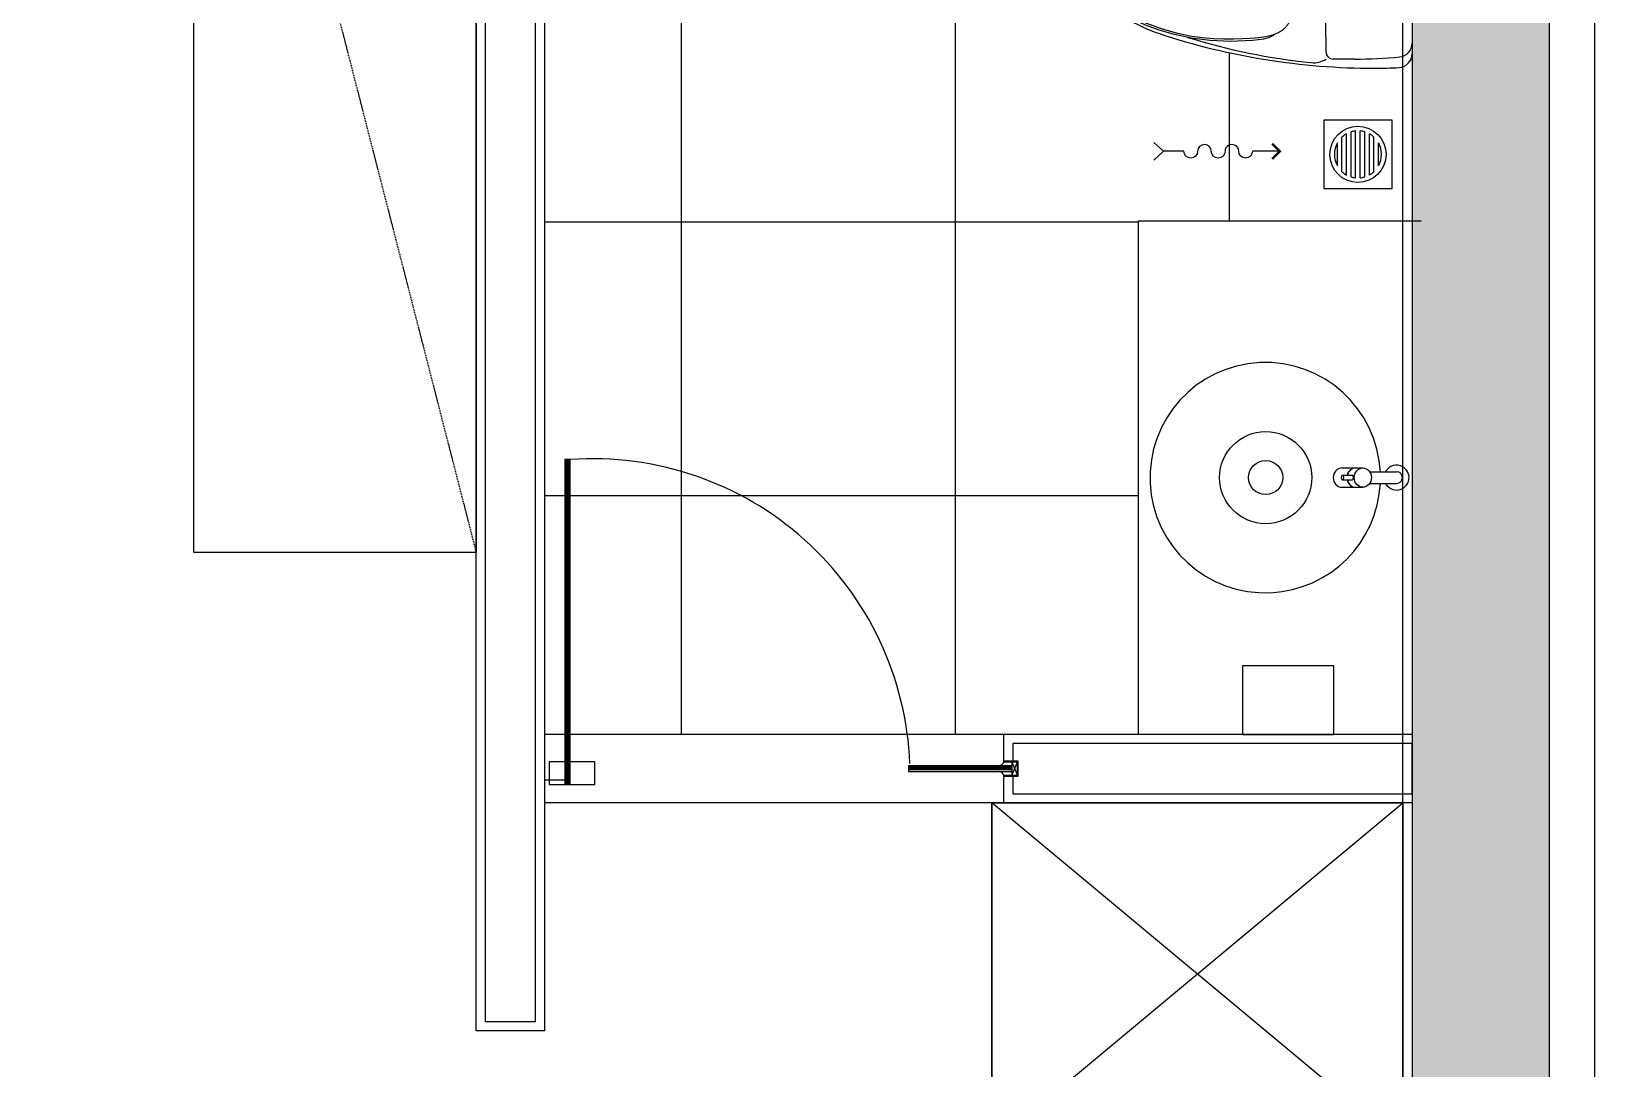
# Model space of a CAD drawing. Header units: millimetres. Extents: x 489570 to 664474, y -400689 to -233120.
# Drawn here: x 567085 to 570510, y -290861 to -288588 of the extents above; entities that cross this region are included whole.
import ezdxf
from ezdxf.lldxf.tags import DXFTag

# ---------------------------------------------------------------- set-up
doc = ezdxf.new("R2010")
doc.units = ezdxf.units.MM
doc.header["$LTSCALE"] = 10
doc.header["$MEASUREMENT"] = 0
doc.linetypes.add('HIDDEN', pattern=[0.375, 0.25, -0.125])
for name, color, linetype in [('03AFP', 2, 'Continuous'), ('XREF BB LVL 3$0$X-WTC3-Level 3 segmented$0$COL', 7, 'Continuous'), ('XREF BB LVL 3$0$X-WTC3-Level 3 segmented$0$DMS', 7, 'Continuous'), ('XREF BB LVL 3$0$X-WTC3-Level 3 segmented$0$HAT', 251, 'Continuous'), ('XREF BB LVL 3$0$X-WTC3-Level 3 segmented$0$WAL', 7, 'Continuous'), ('XREF WTC3 FPPP MAY09 1$0$X-WTC3-Level 3 segmented$0$COL', 7, 'Continuous'), ('XREF WTC3 FPPP MAY09 1$0$X-WTC3-Level 3 segmented$0$GLAS', 2, 'Continuous'), ('XREF WTC3 FPPP MAY09 1$0$X-WTC3-Level 3 segmented$0$SAN', 8, 'Continuous'), ('XREF WTC3 FPPP MAY09 1$0$X-WTC3-Level 3 segmented$0$TILE', 8, 'Continuous'), ('XREF WTC3 FPPP MAY09 1$0$X-WTC3-Level 3 segmented$0$WAL', 7, 'Continuous')]:
    doc.layers.add(name, color=color, linetype=linetype)
doc.layers.add('XREF WTC3 FPPP MAY09 1$0$X-WTC3-Level 3 segmented$0$FITTING', color=7, linetype='Continuous', lineweight=15)
tags = doc.linetypes.add('XREF WTC3 FPPP MAY09 1$0$X-WTC3-Level 3 segmented$0$HIDDEN', pattern=[0.375, 0.25, -0.125]).pattern_tags.tags
tags[6:7] = [DXFTag(74, 4), DXFTag(75, 0), DXFTag(340, '0'), DXFTag(46, 1.0), DXFTag(50, 0.0), DXFTag(44, 0.0), DXFTag(45, 0.0)]
tags[4:5] = [DXFTag(74, 4), DXFTag(75, 0), DXFTag(340, '0'), DXFTag(46, 1.0), DXFTag(50, 0.0), DXFTag(44, 0.0), DXFTag(45, 0.0)]

# ---------------------------------------------------------------- blocks, each defined once
blk = doc.blocks.new('XREF WTC3 FPPP MAY09 1$0$X-WTC3-Level 3 segmented$0$AI9-BLK2')
at = {"layer": 'XREF WTC3 FPPP MAY09 1$0$X-WTC3-Level 3 segmented$0$FITTING', "color": 7}
blk.add_circle((0, -0.0001722547743055555), 0.03531222873263889, dxfattribs=at)
blk = doc.blocks.new('XREF WTC3 FPPP MAY09 1$0$X-WTC3-Level 3 segmented$0$AI9-BLK1')
at = {"layer": 'XREF WTC3 FPPP MAY09 1$0$X-WTC3-Level 3 segmented$0$FITTING', "color": 7}
blk.add_circle((0, -0.0001722547743055555), 0.03531222873263889, dxfattribs=at)
blk = doc.blocks.new('XREF WTC3 FPPP MAY09 1$0$X-WTC3-Level 3 segmented$0$T.ATAS')
for p, q in [((-190.999538845486, -218.5568576388889), (-190.999538845486, 218.5568576388891)), ((-64.76090494791674, 229.9980197482639), (-18.29345703125, 229.9980197482639)), ((98.71748860677076, 170.5115559895835), (100.0903591579861, 171.307373046875)), ((100.0903591579861, 171.307373046875), (101.5717502170139, 172.1376410590278)), ((101.5717502170139, 172.1376410590278), (102.3572319878474, 172.5682779947915)), ((102.3572319878474, 172.5682779947915), (114.6889512803818, 177.8151584201389)), ((110.9682481553818, 176.2304144965278), (113.4917805989585, 178.3319227430554)), ((113.4917805989585, 178.3319227430554), (123.1569959852429, 183.2480740017361)), ((114.6889512803818, 177.8151584201389), (129.5562608506941, 181.2568088107637)), ((123.1569959852429, 183.2480740017361), (134.2674289279512, 186.1419542100696)), ((129.5562608506941, 181.2568088107637), (145.5776774088542, 183.2894151475696)), ((134.2674289279512, 186.1419542100696), (146.34765625, 187.8231608072915)), ((145.5776774088542, 183.2894151475696), (162.6739637586809, 184.7673611111113)), ((146.34765625, 187.8231608072915), (158.2452935112849, 189.0806206597224)), ((158.4933403862851, 189.104736328125), (207.0157877604167, 191.4990776909722)), ((162.6739637586809, 184.7673611111113), (180.939860026042, 185.9249131944446)), ((180.939860026042, 185.9249131944446), (200.5114474826389, 186.5967068142361)), ((200.5114474826389, 186.5967068142361), (221.5678710937498, 186.5967068142361)), ((207.0157877604167, 191.4990776909722), (251.8140869140627, 189.5147026909722)), ((221.5678710937498, 186.5967068142361), (244.3210042317708, 185.6699761284724)), ((244.3210042317708, 185.6699761284724), (269.0602349175344, 183.4409993489583)), ((251.8140869140627, 189.5147026909722), (292.3731960720488, 184.1506890190972)), ((269.0602349175344, 183.4409993489583), (295.9629855685762, 179.4584689670139)), ((292.3731960720488, 184.1506890190972), (329.194376627604, 176.2752007378472)), ((295.9629855685762, 179.4584689670139), (325.3565402560764, 173.1642795138889)), ((325.3565402560764, 173.1642795138889), (358.2003580729167, 163.7178276909722)), ((329.194376627604, 176.2752007378472), (362.6755371093748, 166.5290256076387)), ((73.39948187934056, 136.9425455729167), (73.61996799045141, 137.6832411024307)), ((73.61996799045141, 137.6832411024307), (73.85251193576391, 138.4342719184026)), ((73.85251193576391, 138.4342719184026), (74.0953911675349, 139.1921929253472)), ((74.0953911675349, 139.1921929253472), (74.35205078125023, 139.9638943142363)), ((74.35205078125023, 139.9638943142363), (74.62249077691013, 140.7424858940972)), ((74.62249077691013, 140.7424858940972), (74.90671115451391, 141.5314127604167)), ((74.90671115451391, 141.5314127604167), (75.20643446180543, 142.3341200086807)), ((75.20643446180543, 142.3341200086807), (75.52338324652806, 143.1506076388889)), ((75.52338324652806, 143.1506076388889), (75.85928005642359, 143.9808756510417)), ((75.85928005642359, 143.9808756510417), (76.21584743923609, 144.8249240451387)), ((76.21584743923609, 144.8249240451387), (76.59136284722194, 145.6861979166667)), ((76.59136284722194, 145.6861979166667), (76.99271647135447, 146.5612521701389)), ((76.99271647135447, 146.5612521701389), (77.41474066840283, 147.4500868055557)), ((77.41474066840283, 147.4500868055557), (77.86088053385424, 148.3492567274304)), ((77.86088053385424, 148.3492567274304), (78.33285861545164, 149.2587619357641)), ((78.33285861545164, 149.2587619357641), (78.82722981770826, 150.1786024305557)), ((78.82722981770826, 150.1786024305557), (79.34916178385424, 151.1018880208333)), ((79.34916178385424, 151.1018880208333), (79.89520941840283, 152.0286187065974)), ((79.89520941840283, 152.0286187065974), (80.46709526909694, 152.9587944878474)), ((80.46709526909694, 152.9587944878474), (81.06654188368043, 153.8924153645833)), ((81.06654188368043, 153.8924153645833), (81.69699435763891, 154.8294813368057)), ((81.69699435763891, 154.8294813368057), (82.35673014322924, 155.7631022135417)), ((82.35673014322924, 155.7631022135417), (83.04747178819412, 156.7001681857641)), ((83.04747178819412, 156.7001681857641), (83.76749674479174, 157.6303439670141)), ((83.76749674479174, 157.6303439670141), (84.51852756076391, 158.5570746527778)), ((84.51852756076391, 158.5570746527778), (85.29884168836816, 159.4803602430557)), ((85.29884168836816, 159.4803602430557), (86.1101616753474, 160.393310546875)), ((86.1101616753474, 160.393310546875), (86.95248752170141, 161.2993706597222)), ((86.95248752170141, 161.2993706597222), (87.82581922743088, 162.1950954861111)), ((87.82581922743088, 162.1950954861111), (88.73360188802053, 163.0804850260417)), ((88.73360188802053, 163.0804850260417), (89.67239040798631, 163.9520941840278)), ((89.67239040798631, 163.9520941840278), (90.64390733506912, 164.8099229600693)), ((90.64390733506912, 164.8099229600693), (91.65332031249977, 165.6539713541665)), ((91.65332031249977, 165.6539713541665), (92.70407443576391, 166.4842393663193)), ((92.70407443576391, 166.4842393663193), (93.79961480034694, 167.3041720920137)), ((93.79961480034694, 167.3041720920137), (94.94338650173631, 168.1172146267363)), ((94.94338650173631, 168.1172146267363), (96.13883463541697, 168.9164767795139)), ((96.13883463541697, 168.9164767795139), (97.38940429687477, 169.7122938368057)), ((97.38940429687477, 169.7122938368057), (98.71748860677076, 170.5115559895835)), ((358.2003580729167, 163.7178276909722), (391.8623860677087, 151.1845703125)), ((362.6755371093748, 166.5290256076387), (393.1560194227434, 155.3462456597222)), ((391.8623860677087, 151.1845703125), (421.9759657118054, 136.9253200954861)), ((393.1560194227434, 155.3462456597222), (420.8011881510417, 142.7785373263889)), ((420.8011881510417, 142.7785373263889), (445.6489393446179, 128.7569986979165)), ((67.51009114583326, 101.4615071614585), (68.04063585069457, 105.5715060763889)), ((68.04063585069457, 105.5715060763889), (68.69692654079859, 110.4876573350696)), ((68.69692654079859, 110.4876573350696), (69.11722819010424, 113.5193413628472)), ((69.11722819010424, 113.5193413628472), (69.74768066406227, 117.9118381076389)), ((69.71495225694412, 117.6741265190972), (70.02501085069412, 119.961669921875)), ((70.02501085069412, 119.961669921875), (70.23343912760424, 121.449951171875)), ((70.23343912760424, 121.449951171875), (70.40913899739621, 122.6660698784722)), ((70.40913899739621, 122.6660698784722), (70.54005262586838, 123.5307888454863)), ((70.54005262586838, 123.5307888454863), (70.68130154079881, 124.4402940538196)), ((70.68130154079881, 124.4402940538196), (70.83633083767381, 125.3945855034722)), ((70.83633083767381, 125.3945855034722), (71.00514051649338, 126.3902180989583)), ((71.00514051649338, 126.3902180989583), (71.18945312499977, 127.4271918402776)), ((71.18945312499977, 127.4271918402776), (71.28763834635424, 127.961181640625)), ((71.28763834635424, 127.961181640625), (71.3909912109375, 128.5089518229167)), ((71.3909912109375, 128.5089518229167), (71.49951171874977, 129.0705023871528)), ((71.49951171874977, 129.0705023871528), (71.6149224175349, 129.6458333333333)), ((71.6149224175349, 129.6458333333333), (71.73550075954836, 130.2349446614585)), ((71.73550075954836, 130.2349446614585), (71.8646918402776, 130.8412814670139)), ((71.8646918402776, 130.8412814670139), (71.99905056423631, 131.46484375)), ((71.99905056423631, 131.46484375), (72.14374457465283, 132.1021864149307)), ((72.14374457465283, 132.1021864149307), (72.29532877604174, 132.7533094618054)), ((72.29532877604174, 132.7533094618054), (72.45724826388891, 133.4216579861111)), ((72.45724826388891, 133.4216579861111), (72.62605794270826, 134.100341796875)), ((72.62605794270826, 134.100341796875), (72.80520290798609, 134.7928059895835)), ((72.80520290798609, 134.7928059895835), (72.99296061197924, 135.4990505642361)), ((72.99296061197924, 135.4990505642361), (73.19105360243043, 136.2156304253474)), ((73.19105360243043, 136.2156304253474), (73.39948187934056, 136.9425455729167)), ((421.9759657118054, 136.9253200954861), (447.2164577907984, 121.9184841579863)), ((445.6489393446179, 128.7569986979165), (467.6596544053821, 113.2919650607641)), ((447.2164577907984, 121.9184841579863), (468.7431369357637, 106.1227213541665)), ((467.6596544053821, 113.2919650607641), (486.8040500217012, 96.521240234375)), ((468.7431369357637, 106.1227213541665), (486.8867323133679, 89.73440212673631)), ((62.2442626953125, 51.13210720486131), (65.03823513454904, 79.99856228298609)), ((65.03995768229174, 79.99856228298609), (65.20187717013869, 81.50062391493066)), ((65.21910264756912, 81.66943359375), (65.32934570312477, 82.81320529513869)), ((65.32934570312477, 82.81320529513869), (65.42580837673654, 83.91908094618043)), ((65.42580837673654, 83.91908094618043), (65.47231716579859, 84.4358452690974)), ((65.51021321614598, 84.81136067708348), (66.0045844184026, 89.08327907986109)), ((66.0045844184026, 89.08327907986109), (66.817626953125, 95.87700737847217)), ((66.817626953125, 95.87700737847217), (67.51009114583326, 101.4615071614585)), ((486.8040500217012, 96.521240234375), (502.9494900173609, 78.57573784722217)), ((486.8867323133679, 89.73440212673631), (501.5628390842016, 72.8086480034724)), ((501.5628390842016, 72.8086480034724), (512.6422661675349, 55.407470703125)), ((502.9494900173609, 78.57573784722217), (515.6498345269097, 59.46923828125)), ((60.60956488715306, 23.78493923611131), (62.2442626953125, 51.13210720486131)), ((512.6422661675349, 55.407470703125), (520.2834879557292, 37.42751736111131)), ((515.6498345269097, 59.46923828125), (524.3590359157986, 39.40155707465283)), ((520.2834879557292, 37.42751736111131), (524.7328287760417, 18.71031358506957)), ((524.3590359157986, 39.40155707465283), (529.0667588975691, 19.0134819878474)), ((60.1134711371526, 0), (60.60956488715306, 23.78493923611131)), ((60.1134711371526, 0), (60.60956488715306, -23.78838433159717)), ((524.7328287760417, 18.71031358506957), (526.1212022569441, 0)), ((524.7328287760417, -18.71375868055543), (526.1212022569441, 0)), ((529.0667588975691, 19.0134819878474), (530.3896755642359, 0)), ((529.0667588975691, -19.01692708333326), (530.3896755642359, 0)), ((60.60956488715306, -23.78838433159717), (62.2442626953125, -51.13555230034717)), ((520.2834879557292, -37.42751736111109), (524.7328287760417, -18.71375868055543)), ((524.3590359157986, -39.40155707465283), (529.0667588975691, -19.01692708333326)), ((62.2442626953125, -51.13555230034717), (65.03823513454904, -79.99856228298609)), ((501.5628390842016, -72.80864800347217), (512.6422661675349, -55.41091579861109)), ((502.9494900173609, -78.57573784722217), (515.6498345269097, -59.46923828125)), ((512.6422661675349, -55.41091579861109), (520.2834879557292, -37.42751736111109)), ((515.6498345269097, -59.46923828125), (524.3590359157986, -39.40155707465283)), ((65.03995768229174, -79.99856228298609), (65.20187717013869, -81.50062391493043)), ((65.21910264756912, -81.67287868923631), (65.32934570312477, -82.81320529513869)), ((65.32934570312477, -82.81320529513869), (65.42580837673654, -83.91908094618043)), ((65.42580837673654, -83.91908094618043), (65.47231716579859, -84.43584526909717)), ((65.51021321614598, -84.81480577256934), (66.0045844184026, -89.08327907986109)), ((66.0045844184026, -89.08327907986109), (66.817626953125, -95.87700737847217)), ((66.817626953125, -95.87700737847217), (67.51009114583326, -101.4615071614585)), ((67.51009114583326, -101.4615071614585), (68.04063585069457, -105.5749511718748)), ((467.6596544053821, -113.2919650607639), (486.8040500217012, -96.521240234375)), ((468.7431369357637, -106.1227213541665), (486.8867323133679, -89.73440212673631)), ((486.8040500217012, -96.521240234375), (502.9494900173609, -78.57573784722217)), ((486.8867323133679, -89.73440212673631), (501.5628390842016, -72.80864800347217)), ((68.04063585069457, -105.5749511718748), (68.69692654079859, -110.4911024305554)), ((68.69692654079859, -110.4911024305554), (69.11722819010424, -113.5193413628472)), ((69.11722819010424, -113.5193413628472), (69.74768066406227, -117.9118381076387)), ((69.71495225694412, -117.6741265190972), (70.02501085069412, -119.961669921875)), ((70.02501085069412, -119.961669921875), (70.23343912760424, -121.449951171875)), ((70.23343912760424, -121.449951171875), (70.40913899739621, -122.6660698784722)), ((70.40913899739621, -122.6660698784722), (70.54005262586838, -123.5307888454863)), ((70.54005262586838, -123.5307888454863), (70.68130154079881, -124.4402940538196)), ((70.68130154079881, -124.4402940538196), (70.83633083767381, -125.3945855034722)), ((70.83633083767381, -125.3945855034722), (71.00514051649338, -126.3902180989583)), ((71.00514051649338, -126.3902180989583), (71.18945312499977, -127.4271918402776)), ((71.18945312499977, -127.4271918402776), (71.28763834635424, -127.9646267361111)), ((71.28763834635424, -127.9646267361111), (71.3909912109375, -128.5123969184026)), ((71.3909912109375, -128.5123969184026), (71.49951171874977, -129.0705023871528)), ((71.49951171874977, -129.0705023871528), (71.6149224175349, -129.6458333333333)), ((71.6149224175349, -129.6458333333333), (71.73550075954836, -130.2349446614583)), ((71.73550075954836, -130.2349446614583), (71.8646918402776, -130.8412814670139)), ((71.8646918402776, -130.8412814670139), (71.99905056423631, -131.4648437499998)), ((71.99905056423631, -131.4648437499998), (72.14374457465283, -132.1021864149307)), ((72.14374457465283, -132.1021864149307), (72.29532877604174, -132.7567545572917)), ((72.29532877604174, -132.7567545572917), (72.45724826388891, -133.4216579861111)), ((72.45724826388891, -133.4216579861111), (72.62605794270826, -134.1037868923611)), ((72.62605794270826, -134.1037868923611), (72.80520290798609, -134.7928059895835)), ((72.80520290798609, -134.7928059895835), (72.99296061197924, -135.4990505642361)), ((72.99296061197924, -135.4990505642361), (73.19105360243043, -136.2156304253472)), ((73.19105360243043, -136.2156304253472), (73.39948187934056, -136.9459906684026)), ((73.39948187934056, -136.9459906684026), (73.61996799045141, -137.6832411024307)), ((391.8623860677087, -151.1845703125), (421.9759657118054, -136.9253200954859)), ((420.8011881510417, -142.7785373263889), (445.6489393446179, -128.7604437934028)), ((421.9759657118054, -136.9253200954859), (447.2164577907984, -121.9219292534722)), ((445.6489393446179, -128.7604437934028), (467.6596544053821, -113.2919650607639)), ((447.2164577907984, -121.9219292534722), (468.7431369357637, -106.1227213541665)), ((-210.998318142361, -147.8531629774304), (-208.7986246744788, -147.8531629774304)), ((-210.998318142361, -148.549072265625), (-210.998318142361, -190.3518608940972)), ((-210.9449191623264, -149.1002875434028), (-210.9449191623264, -190.8996310763889)), ((-199.9998508029512, -156.6553819444443), (-199.9998508029512, -183.3479817708333)), ((-199.9998508029512, -159.5492621527778), (-190.999538845486, -159.5492621527778)), ((73.61996799045141, -137.6832411024307), (73.85251193576391, -138.4342719184026)), ((73.85251193576391, -138.4342719184026), (74.0953911675349, -139.1956380208335)), ((74.0953911675349, -139.1956380208335), (74.35205078125023, -139.9638943142363)), ((74.35205078125023, -139.9638943142363), (74.62249077691013, -140.7424858940972)), ((74.62249077691013, -140.7424858940972), (74.90671115451391, -141.5314127604165)), ((74.90671115451391, -141.5314127604165), (75.20643446180543, -142.3341200086807)), ((75.20643446180543, -142.3341200086807), (75.52338324652806, -143.1506076388889)), ((75.52338324652806, -143.1506076388889), (75.85928005642359, -143.9808756510417)), ((75.85928005642359, -143.9808756510417), (76.21584743923609, -144.8249240451387)), ((76.21584743923609, -144.8249240451387), (76.59136284722194, -145.6861979166667)), ((76.59136284722194, -145.6861979166667), (76.99271647135447, -146.5612521701389)), ((76.99271647135447, -146.5612521701389), (77.41474066840283, -147.4500868055557)), ((77.41474066840283, -147.4500868055557), (77.86088053385424, -148.3492567274304)), ((77.86088053385424, -148.3492567274304), (78.33285861545164, -149.26220703125)), ((78.33285861545164, -149.26220703125), (78.82722981770826, -150.1786024305554)), ((78.82722981770826, -150.1786024305554), (79.34916178385424, -151.1018880208333)), ((79.34916178385424, -151.1018880208333), (79.89520941840283, -152.0286187065972)), ((79.89520941840283, -152.0286187065972), (80.46709526909694, -152.9587944878472)), ((80.46709526909694, -152.9587944878472), (81.06654188368043, -153.8924153645833)), ((81.06654188368043, -153.8924153645833), (81.69699435763891, -154.8294813368054)), ((81.69699435763891, -154.8294813368054), (82.35673014322924, -155.7665473090278)), ((82.35673014322924, -155.7665473090278), (83.04747178819412, -156.7001681857639)), ((83.04747178819412, -156.7001681857639), (83.76749674479174, -157.6337890625)), ((83.76749674479174, -157.6337890625), (84.51852756076391, -158.5605197482639)), ((84.51852756076391, -158.5605197482639), (85.29884168836816, -159.4803602430554)), ((85.29884168836816, -159.4803602430554), (86.1101616753474, -160.3967556423611)), ((86.1101616753474, -160.3967556423611), (86.95248752170141, -161.3028157552085)), ((86.95248752170141, -161.3028157552085), (87.82581922743088, -162.1985405815972)), ((87.82581922743088, -162.1985405815972), (88.73360188802053, -163.0804850260415)), ((88.73360188802053, -163.0804850260415), (89.67239040798631, -163.9520941840278)), ((89.67239040798631, -163.9520941840278), (90.64390733506912, -164.8099229600693)), ((90.64390733506912, -164.8099229600693), (91.65332031249977, -165.6539713541665)), ((91.65332031249977, -165.6539713541665), (92.70407443576391, -166.4842393663193)), ((92.70407443576391, -166.4842393663193), (93.79961480034694, -167.3076171875)), ((93.79961480034694, -167.3076171875), (94.94338650173631, -168.1172146267361)), ((94.94338650173631, -168.1172146267361), (96.13883463541697, -168.919921875)), ((96.13883463541697, -168.919921875), (97.38940429687477, -169.7122938368054)), ((97.38940429687477, -169.7122938368054), (98.71748860677076, -170.5115559895835)), ((98.71748860677076, -170.5115559895835), (100.0903591579861, -171.3073730468748)), ((325.3565402560764, -173.1642795138889), (358.2003580729167, -163.7212727864583)), ((329.194376627604, -176.2752007378472), (362.6755371093748, -166.5290256076387)), ((358.2003580729167, -163.7212727864583), (391.8623860677087, -151.1845703125)), ((362.6755371093748, -166.5290256076387), (393.1560194227434, -155.3462456597222)), ((393.1560194227434, -155.3462456597222), (420.8011881510417, -142.7785373263889)), ((-210.998318142361, -192.1467556423611), (-208.7986246744788, -192.1467556423611)), ((-199.9998508029512, -180.4506564670139), (-190.999538845486, -180.4506564670139)), ((100.0903591579861, -171.3073730468748), (101.5717502170139, -172.1376410590276)), ((101.5717502170139, -172.1376410590276), (102.3572319878474, -172.5717230902778)), ((102.3572319878474, -172.5717230902778), (114.6889512803818, -177.8151584201389)), ((110.9682481553818, -176.2338595920139), (113.4917805989585, -178.3319227430554)), ((113.4917805989585, -178.3319227430554), (123.1569959852429, -183.2480740017361)), ((114.6889512803818, -177.8151584201389), (129.5562608506941, -181.2568088107637)), ((123.1569959852429, -183.2480740017361), (134.2674289279512, -186.1419542100696)), ((129.5562608506941, -181.2568088107637), (145.5776774088542, -183.2894151475693)), ((134.2674289279512, -186.1419542100696), (146.34765625, -187.8231608072915)), ((145.5776774088542, -183.2894151475693), (162.6739637586809, -184.7708062065972)), ((146.34765625, -187.8231608072915), (158.2452935112849, -189.0806206597222)), ((158.4933403862851, -189.104736328125), (207.0157877604167, -191.5025227864583)), ((162.6739637586809, -184.7708062065972), (180.939860026042, -185.9249131944443)), ((180.939860026042, -185.9249131944443), (200.5114474826389, -186.5967068142361)), ((200.5114474826389, -186.5967068142361), (221.5678710937498, -186.6001519097222)), ((207.0157877604167, -191.5025227864583), (251.8140869140627, -189.5147026909722)), ((221.5678710937498, -186.6001519097222), (244.3210042317708, -185.6699761284722)), ((244.3210042317708, -185.6699761284722), (269.0602349175344, -183.4409993489583)), ((251.8140869140627, -189.5147026909722), (292.3731960720488, -184.1541341145835)), ((269.0602349175344, -183.4409993489583), (295.9629855685762, -179.4584689670137)), ((292.3731960720488, -184.1541341145835), (329.194376627604, -176.2752007378472)), ((295.9629855685762, -179.4584689670137), (325.3565402560764, -173.1642795138889)), ((-80.99936252170141, -231.9479437934028), (-102.9997422960071, -231.9479437934028)), ((-80.99936252170141, -234.9486219618057), (-99.99906412760424, -234.9486219618057)), ((-80.99936252170141, -231.9479437934028), (-58.99898274739598, -231.9479437934028)), ((-80.99936252170141, -234.9486219618057), (-61.99966091579881, -234.9486219618057)), ((-64.76090494791674, -230.00146484375), (-18.29345703125, -230.00146484375))]:
    blk.add_line(p, q)
for points in [[(-162.6343451605902, 248.511962890625), (-178.5437961154514, 247.643798828125), (-190.999538845486, 234.4904242621528), (-190.999538845486, 218.5568576388891)], [(-108.1208767361113, 250.000244140625), (-126.3023681640623, 250.000244140625), (-144.4804144965275, 249.504150390625), (-162.6343451605902, 248.511962890625)], [(362.5532362196179, 174.2425944010417), (210.7037624782986, 224.4238552517361), (51.80562337239621, 250.000244140625), (-108.1208767361113, 250.000244140625)], [(-163.9762098524307, 225.0646430121528), (-179.3154975043399, 223.5350206163193), (-190.999538845486, 210.6296929253474), (-190.999538845486, 195.212890625)], [(-64.76090494791674, 229.9980197482639), (-97.8941107855901, 229.9980197482639), (-131.0066460503469, 228.3512641059026), (-163.9762098524307, 225.0646430121528)], [(-2.296156141492929, 214.343505859375), (-2.483913845486086, 223.0423719618057), (-9.589423285590328, 229.9980197482639), (-18.29345703125, 229.9980197482639)], [(29.73806423611109, 237.81494140625), (18.36752658420141, 238.9862738715278), (6.938422309027601, 236.2301974826391), (-2.644110785590101, 229.9980197482639)], [(0, 0), (0, 71.45472547743066), (-0.7648111979165151, 142.906005859375), (-2.296156141492929, 214.343505859375)], [(300.9290907118054, 182.3213433159722), (212.5865071614583, 209.7339680989583), (121.7462293836809, 228.3202582465278), (29.73806423611109, 237.81494140625)], [(494.0559760199653, 89.46568467881934), (458.1339653862847, 128.4366048177085), (412.8757459852432, 157.6096733940974), (362.5532362196179, 174.2425944010417)], [(66.32670084635424, 91.77734375), (54.89759657118043, 91.14000108506934), (45.95585123697902, 81.68665907118066), (45.95585123697902, 70.23860677083348)], [(45.95585123697902, 70.23860677083348), (45.95585123697902, 60.40285915798609), (52.61177571614553, 51.810791015625), (62.13746473524338, 49.35099283854174)], [(494.0559760199653, -89.46568467881934), (540.6491699218748, -38.92268880208326), (540.6491699218748, 38.92268880208348), (494.0559760199653, 89.46568467881934)], [(-2.296156141492929, -214.343505859375), (-0.7648111979165151, -142.906005859375), (0, -71.45472547743066), (0, 0)], [(362.5532362196179, -174.2425944010415), (412.8757459852432, -157.6131184895833), (458.1339653862847, -128.4366048177085), (494.0559760199653, -89.46568467881934)], [(-199.9998508029512, -156.6553819444443), (-199.9998508029512, -151.7943522135415), (-203.9393174913192, -147.8531629774304), (-208.7986246744788, -147.8531629774304)], [(-208.7986246744788, -192.1467556423611), (-203.9393174913192, -192.1467556423611), (-199.9998508029512, -188.2055664062498), (-199.9998508029512, -183.3479817708333)], [(-190.999538845486, -195.2163357204859), (-190.999538845486, -210.6296929253472), (-179.3154975043399, -223.5384657118054), (-163.9762098524307, -225.0680881076389)], [(-108.1208767361113, -250.000244140625), (51.80562337239621, -250.000244140625), (210.7037624782986, -224.4238552517361), (362.5532362196179, -174.2425944010415)], [(29.73806423611109, -237.8149414062498), (121.7462293836809, -228.3202582465278), (212.5865071614583, -209.7339680989585), (300.9290907118054, -182.3213433159722)], [(-190.999538845486, -218.5568576388889), (-190.999538845486, -234.4904242621528), (-178.5437961154514, -247.643798828125), (-162.6343451605902, -248.5119628906248)], [(-163.9762098524307, -225.0680881076389), (-131.0066460503469, -228.3547092013889), (-97.8941107855901, -230.00146484375), (-64.76090494791674, -230.00146484375)], [(-102.9997422960071, -231.9479437934028), (-102.9997422960071, -233.6050347222222), (-101.6561550564234, -234.9486219618057), (-99.99906412760424, -234.9486219618057)], [(-100.5347764756941, -234.900390625), (-87.7844780815974, -239.1688639322917), (-73.9868706597224, -239.1516384548611), (-61.24690755208348, -234.8521592881943)], [(-61.99966091579881, -234.9486219618057), (-60.34256998697924, -234.9486219618057), (-58.99898274739598, -233.6050347222222), (-58.99898274739598, -231.9479437934028)], [(-18.29345703125, -230.00146484375), (-9.589423285590328, -230.00146484375), (-2.483913845486086, -223.0458170572917), (-2.296156141492929, -214.343505859375)], [(-2.644110785590101, -230.00146484375), (6.938422309027601, -236.2301974826389), (18.36752658420141, -238.9897189670137), (29.73806423611109, -237.8149414062498)], [(-162.6343451605902, -248.5119628906248), (-144.4804144965275, -249.504150390625), (-126.3023681640623, -250.000244140625), (-108.1208767361113, -250.000244140625)]]:
    blk.add_open_spline(points, degree=3)
for points in [[(64.54903157552053, 74.94460720486131), (61.95142957899293, 78.00729709201369), (57.36083984375, 78.38625759548609), (54.29642740885424, 75.78865559895848), (52.66517469618066, 74.4071723090276), (51.72638617621556, 72.37456597222217), (51.72638617621556, 70.23860677083348)], [(51.72638617621556, 70.23860677083348), (51.72638617621556, 66.22162543402783), (54.98372395833371, 62.96256510416652), (59.00070529513869, 62.96256510416652), (60.65262858072924, 62.96256510416652), (62.25459798177098, 63.52411566840283), (63.54306369357641, 64.55764431423631)], [(62.13746473524338, -49.35099283854174), (50.60156249999977, -52.33100043402783), (43.66314019097217, -64.09600151909717), (46.64142523871533, -75.63362630208348), (48.9892578125, -84.72523328993066), (56.94915093316013, -91.25713433159717), (66.32670084635424, -91.78078884548609)], [(63.54306369357641, -64.55764431423609), (60.40630425347217, -62.04961480034717), (55.82777235243043, -62.55948893229152), (53.31802029079881, -65.69797092013891), (52.28793674045164, -66.98643663194434), (51.72638617621556, -68.58840603298609), (51.72638617621556, -70.23860677083326)], [(51.72638617621556, -70.23860677083326), (51.72638617621556, -74.25903320312477), (54.98372395833371, -77.51464843749977), (59.00070529513869, -77.51464843749977), (61.13838704427053, -77.51464843749977), (63.16754828559056, -76.57413736979152), (64.54903157552053, -74.94460720486109)]]:
    blk.add_open_spline(points, degree=3, knots=[0, 0, 0, 0, 1, 1, 1, 2, 2, 2, 2])
at = {"xscale": 10, "yscale": 10, "zscale": 10}
for name, p in [('XREF WTC3 FPPP MAY09 1$0$X-WTC3-Level 3 segmented$0$AI9-BLK1', (526.1212022569441, -0.001722547743156611)), ('XREF WTC3 FPPP MAY09 1$0$X-WTC3-Level 3 segmented$0$AI9-BLK2', (530.3896755642359, -0.001722547743156611))]:
    blk.add_blockref(name, p, dxfattribs=at)
blk = doc.blocks.new('XREF WTC3 FPPP MAY09 1$0$X-WTC3-Level 3 segmented$0$T.ATAS WS')
for p, q in [((-12.62281713292577, 227.8665069262788), (-12.62281713292577, 286.815315167245)), ((12.62281713292577, 227.8665069262788), (12.62281713292577, 286.815315167245)), ((-21.20734170413562, 167.2025332897028), (-21.20734170413562, 212.7396526868979)), ((21.20734170413562, 167.2025332897028), (21.20734170413562, 212.7396526868979)), ((-5.048952901304801, 168.3540946404974), (-5.048952901304801, 190.317257201008)), ((5.048952901304801, 168.3540946404974), (5.048952901304801, 190.317257201008))]:
    blk.add_line(p, q)
for radius in [100.9851463413906, 37.36399098831134]:
    blk.add_circle((0, 0), radius)
for centre, major_axis, ratio in [((0, 212.7396526868979), (21.20734170413562, 0), 0.8876676382357007), ((0, 168.3540946404974), (5.048952901304801, 0), 0.4223945226382709)]:
    blk.add_ellipse(centre, major_axis=major_axis, ratio=ratio)
for points, knots in [([(12.62281713292577, 262.6464429499465), (25.97014378640051, 269.6184337263112), (31.139993234352, 286.0916754060308), (24.1680024579764, 299.4407415781461), (17.19601168160079, 312.786328712973), (0.7245095205489633, 317.9561781609082), (-12.62281713292577, 310.9841873845435), (-25.97014378640051, 304.0121966081788), (-31.139993234352, 287.5389549284591), (-24.1680024579764, 274.1933677936322), (-21.58829628997046, 269.2566138457041), (-17.55957108086841, 265.2278886366112), (-12.62281713292577, 262.6464429499465)], [0, 0, 0, 0, 1, 1, 1, 2, 2, 2, 3, 3, 3, 4, 4, 4, 4]), ([(12.62281713292577, 286.815315167245), (12.62281713292577, 293.7873059436097), (6.971121017046244, 299.4407415781461), (0.0008697593275428517, 299.4407415781461), (-6.971121017046244, 299.4407415781461), (-12.62281713292577, 293.7873059436097), (-12.62281713292577, 286.815315167245)], [0, 0, 0, 0, 1, 1, 1, 2, 2, 2, 2]), ([(-12.11835672245979, 251.1795359644457), (-151.3894389402558, 244.4858681731566), (-258.8638596307665, 126.1603301016439), (-252.1719313581325, -13.10901259750244), (-245.4782635668416, -152.3818343339371), (-127.1527254953362, -259.8562550244678), (12.11835672245979, -253.1625872331788), (151.3894389402558, -246.4723984792072), (258.8655991494234, -128.143381370377), (252.1719313581325, 11.12596132876934), (245.928798898949, 141.0297355797957), (142.0221309734952, 244.9381430239009), (12.11835672245979, 251.1795359644457)], [0, 0, 0, 0, 1, 1, 1, 2, 2, 2, 3, 3, 3, 4, 4, 4, 4]), ([(5.048952901304801, 190.317257201008), (5.048952901304801, 191.496650850313), (2.789318166147496, 192.4533861115342), (0.0008697593275428517, 192.4533861115342), (-2.787578647490591, 192.4533861115342), (-5.048952901304801, 191.496650850313), (-5.048952901304801, 190.317257201008)], [0, 0, 0, 0, 1, 1, 1, 2, 2, 2, 2]), ([(-21.20734170413562, 167.2025332897028), (-21.20734170413562, 156.5879904460453), (-11.7113093567732, 147.9808521322848), (0.0008697593275428517, 147.9808521322848), (11.7130488754301, 147.9808521322848), (21.20734170413562, 156.5879904460453), (21.20734170413562, 167.2025332897028)], [0, 0, 0, 0, 1, 1, 1, 2, 2, 2, 2])]:
    blk.add_open_spline(points, degree=3, knots=knots)
for points in [[(-21.20734170413562, 197.5884451863531), (-21.20734170413562, 188.7342952233448), (-14.53628765538451, 181.0282275738136), (-5.048952901304801, 178.9199309617979)], [(-21.20734170413562, 197.0770267012704), (-21.20734170413562, 188.2228767382621), (-14.53628765538451, 180.5168090887018), (-5.048952901304801, 178.4085124766862)], [(5.048952901304801, 178.9199309617979), (14.53628765538451, 181.0282275738136), (21.20734170413562, 188.7342952233448), (21.20734170413562, 197.5884451863531)], [(5.048952901304801, 178.4085124766862), (14.53628765538451, 180.5168090887018), (21.20734170413562, 188.2228767382621), (21.20734170413562, 197.0770267012704)]]:
    blk.add_open_spline(points, degree=3)
blk = doc.blocks.new('XREF WTC3 FPPP MAY09 1$0$X-WTC3-Level 3 segmented$0$FD')
for p, q in [((-0.03796243510441855, 0.03499999999985448), (0.03796243510441855, 0.03499999999985448)), ((-0.02532087039435282, 0.04499999999825377), (0.02532087039435282, 0.04499999999825377)), ((-0.05163474101573229, 0.005000000001018634), (0.05163474101573229, 0.005000000001018634)), ((-0.04940795968286693, 0.01499999999941792), (0.04940795968286693, 0.01499999999941792)), ((-0.04517904913518578, 0.02500000000145519), (0.04517904913518578, 0.02500000000145519)), ((-0.05163474101573229, -0.005000000001018634), (0.05163474101573229, -0.005000000001018634)), ((-0.04940795968286693, -0.01499999999941792), (0.04940795968286693, -0.01499999999941792)), ((-0.04517904913518578, -0.02500000000145519), (0.04517904913518578, -0.02500000000145519)), ((-0.03796243510441855, -0.03499999999985448), (0.03796243510441855, -0.03499999999985448)), ((-0.02532087039435282, -0.04499999999825377), (0.02532087039435282, -0.04499999999825377))]:
    blk.add_line(p, q)
blk.add_lwpolyline([(-0.07500000001164153, -0.0750000000007276), (0.07500000001164153, -0.0750000000007276), (0.07500000001164153, 0.0750000000007276), (-0.07500000001164153, 0.0750000000007276)], close=True)
blk.add_circle((0, 0), 0.06163474100170774)
for start, end in [(137.3250573856142, 151.0418831820198), (60.6341511676597, 119.3658488323395), (28.95811681798067, 42.67494261438578), (163.1119824015205, 174.4431113166986), (5.556888683301304, 16.88801759847947), (185.5568886833014, 196.8880175984795), (208.9581168179802, 222.6749426143858), (317.3250573856142, 331.0418831820193), (343.1119824015205, 354.4431113166987), (240.6341511676605, 299.3658488323404)]:
    blk.add_arc((0, 0), 0.05163474100170774, start, end)
blk = doc.blocks.new('XREF WTC3 FPPP MAY09 1$0$X-WTC3-Level 3 segmented$0$DIM_ARROW')
blk.add_line((0, 0), (-2.01623356177879, 0))
at = {"color": 0, "linetype": 'ByBlock', "const_width": 0.225}
blk.add_lwpolyline([(-0.75, -0.75), (0, 0), (-0.75, 0.75)], dxfattribs=at)
blk = doc.blocks.new('XREF WTC3 FPPP MAY09 1$0$X-WTC3-Level 3 segmented$0$PANAH')
at = {"linetype": 'XREF WTC3 FPPP MAY09 1$0$X-WTC3-Level 3 segmented$0$HIDDEN'}
blk.add_lwpolyline([(247.8648025478033, 84.47180070748436), (220.8325985321426, 93.9838465891662), (232.7191740760791, 120.0592831653194)], dxfattribs=at)
blk.add_lwpolyline([(0, 0), (41.40611222478037, 17.62197123546503, -0.9999999999999999), (69.01018704129092, 29.36995205911808, 0.9999999999999999), (96.61426185781238, 41.11793288274202, -1), (124.2183366743266, 52.86591370639508, 0.9999999999999997), (151.8224114908444, 64.61389453004813, -1), (179.4264863073622, 76.36187535370118), (220.8325985321353, 93.9838465891662)], format="xyb", dxfattribs=at)
at = {"linetype": 'XREF WTC3 FPPP MAY09 1$0$X-WTC3-Level 3 segmented$0$HIDDEN', "xscale": 22.49999999885754, "yscale": 22.49999999885754, "zscale": 22.49999999885754, "rotation": 203.0540529649264}
blk.add_blockref('XREF WTC3 FPPP MAY09 1$0$X-WTC3-Level 3 segmented$0$DIM_ARROW', (-13.91406552171975, -5.921668304974446), dxfattribs=at)
blk = doc.blocks.new('XREF BB LVL 3$0$X-WTC3-Level 3 segmented$0$SH1')
at = {"layer": 'XREF BB LVL 3$0$X-WTC3-Level 3 segmented$0$HAT'}
blk.add_hatch(color=256, dxfattribs=at).paths.add_polyline_path([(12300, -1049.5), (12300, 0), (0, 0), (0, -1050), (1250, -1050), (1250, -300.5), (1250.5, -300), (11049.5, -300), (11050, -300.5), (11050, -1050), (12299.5, -1050)])
at = {"layer": 'XREF BB LVL 3$0$X-WTC3-Level 3 segmented$0$COL'}
for p, q in [((12300, 0), (0, 0)), ((11049.5, -300), (1250.5, -300))]:
    blk.add_line(p, q, dxfattribs=at)
blk = doc.blocks.new('XREF BB LVL 3$0$X-WTC3-Level 3 segmented$0$STRU')
at = {"layer": 'XREF BB LVL 3$0$X-WTC3-Level 3 segmented$0$COL', "xscale": -1, "rotation": 180}
blk.add_blockref('XREF BB LVL 3$0$X-WTC3-Level 3 segmented$0$SH1', (-22400, -32400), dxfattribs=at)

msp = doc.modelspace()

# ---------------------------------------------------------------- linework, layer by layer
at = {"color": 1, "linetype": 'HIDDEN'}
msp.add_line((567440.7395362514, -287320.9055034201), (568059.5020084749, -289730.0954868447), dxfattribs=at)
at = {"layer": '03AFP'}
for points in [[(567440.7395362514, -287320.9055034201), (568059.5020084749, -287320.9055034201), (568059.5020084749, -289730.0954868447), (567440.7395362513, -289730.0954868447)], [(569189.3497273601, -290278.6192550638), (570089.3497273601, -290278.6192550638), (570089.3497273601, -291778.6192550639), (569189.3497273601, -291778.6192550639)]]:
    msp.add_lwpolyline(points, close=True, dxfattribs=at)
at = {"layer": '03AFP', "color": 8}
msp.add_lwpolyline([(570089.3497273601, -291028.6192550638), (569189.3497273598, -290278.6192550638), (569189.3497273601, -291028.6192550638), (570089.3497273601, -290278.6192550638)], dxfattribs=at)
at = {"layer": 'XREF BB LVL 3$0$X-WTC3-Level 3 segmented$0$WAL'}
msp.add_line((570089.3497273601, -291778.6192550639), (570089.8476597144, -282050.1876085735), dxfattribs=at)
msp.add_lwpolyline([(565539.7236565896, -293149.6027485069), (570509.7236565896, -293149.6027485069), (570509.7236565896, -280649.5551181214), (569259.7236565896, -280650.1503562166), (569259.7236565896, -282050.1503562166), (570089.8476597145, -282050.1876085735)], dxfattribs=at)
at = {"layer": 'XREF WTC3 FPPP MAY09 1$0$X-WTC3-Level 3 segmented$0$COL', "color": 1}
for p, q in [((569215.0991117205, -290188.6192550638), (569215.0991117205, -290128.6192550638)), ((569215.0991117205, -290278.6192550638), (569215.0991117205, -290218.6192550638)), ((569215.0991117205, -290278.6192550638), (569215.0991117205, -290219.9192550638)), ((568253.502008475, -290228.6192550638), (568209.502008475, -290228.6192550638))]:
    msp.add_line(p, q, dxfattribs=at)
for points in [[(568253.502008475, -290188.686210164), (568219.502008475, -290188.686210164), (568219.502008475, -290238.686210164), (568253.502008475, -290238.686210164)], [(568265.502008475, -290238.686210164), (568319.502008475, -290238.686210164), (568319.502008475, -290188.686210164), (568265.502008475, -290188.686210164)]]:
    msp.add_lwpolyline(points, dxfattribs=at)
at = {"layer": 'XREF WTC3 FPPP MAY09 1$0$X-WTC3-Level 3 segmented$0$GLAS', "color": 8}
for p, q in [((568256.5020084749, -289526.1614503286), (568256.502008475, -290238.686210164)), ((568259.5020084749, -289526.1614503286), (568259.502008475, -290238.686210164)), ((568262.5020084749, -289526.1614503286), (568262.502008475, -290238.686210164)), ((569233.0991117205, -290200.6192550638), (569006.5875483755, -290200.6192550638)), ((569233.0991117205, -290203.6192550638), (569006.5875483755, -290203.6192550638)), ((569233.0991117205, -290206.6192550638), (569006.5875483755, -290206.6192550638)), ((569233.0991117205, -290218.6192550638), (569245.0991117205, -290188.6192550638)), ((569233.0991117205, -290188.6192550638), (569245.0991117205, -290218.6192550638))]:
    msp.add_line(p, q, dxfattribs=at)
at = {"layer": 'XREF WTC3 FPPP MAY09 1$0$X-WTC3-Level 3 segmented$0$GLAS'}
for points in [[(568265.5020084749, -289526.1614503286), (568253.5020084749, -289526.1614503286), (568253.502008475, -290238.686210164), (568265.502008475, -290238.686210164)], [(569233.0991117205, -290209.6192550638), (569233.0991117205, -290197.6192550638), (569006.5875483755, -290197.6192550638), (569006.5875483755, -290209.6192550638)]]:
    msp.add_lwpolyline(points, close=True, dxfattribs=at)
at = {"layer": 'XREF WTC3 FPPP MAY09 1$0$X-WTC3-Level 3 segmented$0$GLAS', "color": 3}
msp.add_lwpolyline([(569245.0991117205, -290188.6192550638), (569245.0991117205, -290218.6192550638), (569215.0991117205, -290218.6192550638), (569215.0991117205, -290219.9192550638), (569246.3991117205, -290219.9192550638), (569246.3991117205, -290187.3192550637), (569215.0991117205, -290187.3192550637), (569215.0991117205, -290188.6192550638)], close=True, dxfattribs=at)
at = {"layer": 'XREF WTC3 FPPP MAY09 1$0$X-WTC3-Level 3 segmented$0$GLAS', "color": 8}
msp.add_lwpolyline([(569245.0991117205, -290218.6192550638), (569245.0991117205, -290188.6192550638), (569233.0991117205, -290188.6192550638), (569233.0991117205, -290218.6192550638)], close=True, dxfattribs=at)
at = {"layer": 'XREF WTC3 FPPP MAY09 1$0$X-WTC3-Level 3 segmented$0$GLAS', "color": 1}
msp.add_arc((568314.4454361761, -290220.1066857703), 695.5972406347139, 2.259187660543788, 94.03476425435646, dxfattribs=at)
at = {"layer": 'XREF WTC3 FPPP MAY09 1$0$X-WTC3-Level 3 segmented$0$GLAS', "color": 8}
for centre, radius, start, end in [((569201.429574178, -290183.9497175214), 14.44509735118546, 288.8602553311989, 341.1397446686362), ((569201.429574178, -290223.2887926063), 14.44509735119092, 18.86025533136381, 71.1397446688011)]:
    msp.add_arc(centre, radius, start, end, dxfattribs=at)
at = {"layer": 'XREF WTC3 FPPP MAY09 1$0$X-WTC3-Level 3 segmented$0$SAN'}
msp.add_lwpolyline([(569738.0728469513, -290128.6192550638), (569938.0728469513, -290128.6192550638), (569938.0728469513, -289978.6192550638), (569738.0728469513, -289978.6192550638)], close=True, dxfattribs=at)
at = {"layer": 'XREF WTC3 FPPP MAY09 1$0$X-WTC3-Level 3 segmented$0$TILE'}
for p, q in [((568509.502008475, -290128.6192550638), (568509.5020084749, -286606.0944952284)), ((569109.502008475, -290128.6192550638), (569109.5020084749, -286688.5944952283)), ((569709.5020084749, -289003.0944952284), (569709.5020084749, -288634.6754917553)), ((569509.4978901886, -289006.0944952284), (568209.5020084749, -289006.0944952284)), ((569509.4978901886, -289606.0944952284), (568209.5020084749, -289606.0944952284)), ((569215.0991117205, -290128.6192550638), (568209.502008475, -290128.6192550638)), ((569215.0991117205, -290278.6192550638), (568209.502008475, -290278.619255064))]:
    msp.add_line(p, q, dxfattribs=at)
at = {"layer": 'XREF WTC3 FPPP MAY09 1$0$X-WTC3-Level 3 segmented$0$WAL', "color": 1}
for p, q in [((568059.5020084749, -290778.6192550638), (568059.5020084749, -286456.0944952284)), ((568209.5020084749, -290778.6192550638), (568209.5020084749, -287821.0944952283)), ((570109.502008475, -290128.6192550638), (569215.0991117205, -290128.6192550638)), ((570109.502008475, -290278.6192550638), (569215.0991117205, -290278.6192550638)), ((568209.5020084749, -290778.6192550638), (568059.5020084749, -290778.6192550638))]:
    msp.add_line(p, q, dxfattribs=at)
at = {"layer": 'XREF WTC3 FPPP MAY09 1$0$X-WTC3-Level 3 segmented$0$WAL'}
for p, q in [((568079.5020084749, -286586.0944952284), (568079.5020084749, -290758.6192550638)), ((568189.5020084749, -290758.6192550638), (568189.5020084749, -287822.3944952284)), ((568189.5020084749, -290758.6192550638), (568079.5020084749, -290758.6192550638))]:
    msp.add_line(p, q, dxfattribs=at)
at = {"layer": 'XREF WTC3 FPPP MAY09 1$0$X-WTC3-Level 3 segmented$0$WAL', "color": 3}
for q in [(570129.603513805, -289003.0944952284), (569509.4978901887, -290128.6192550638)]:
    msp.add_line((569509.4978901886, -289003.0944952284), q, dxfattribs=at)
at = {"layer": 'XREF WTC3 FPPP MAY09 1$0$X-WTC3-Level 3 segmented$0$WAL'}
for points in [[(569235.0991117205, -290219.9192550638), (569235.0991117205, -290258.6192550638), (570109.502008475, -290258.6192550638), (570109.502008475, -290148.6192550638), (569235.0991117205, -290148.6192550638), (569235.0991117205, -290187.3192550637)], [(569235.0991117205, -290229.9862101641), (569235.0991117205, -290258.6192550638)]]:
    msp.add_lwpolyline(points, dxfattribs=at)

# ---------------------------------------------------------------- block references
at = {"layer": 'XREF BB LVL 3$0$X-WTC3-Level 3 segmented$0$DMS', "rotation": 90}
msp.add_blockref('XREF BB LVL 3$0$X-WTC3-Level 3 segmented$0$STRU', (538009.7236565896, -270649.6027485069), dxfattribs=at)
at = {"layer": 'XREF WTC3 FPPP MAY09 1$0$X-WTC3-Level 3 segmented$0$SAN', "linetype": 'Continuous', "lineweight": 0, "rotation": 180}
msp.add_blockref('XREF WTC3 FPPP MAY09 1$0$X-WTC3-Level 3 segmented$0$T.ATAS', (569918.6051956627, -288418.6029587701), dxfattribs=at)
at = {"layer": 'XREF WTC3 FPPP MAY09 1$0$X-WTC3-Level 3 segmented$0$SAN', "linetype": 'XREF WTC3 FPPP MAY09 1$0$X-WTC3-Level 3 segmented$0$HIDDEN', "rotation": 156.9459470350735}
msp.add_blockref('XREF WTC3 FPPP MAY09 1$0$X-WTC3-Level 3 segmented$0$PANAH', (569804.8541124825, -288850.7308910763), dxfattribs=at)
at = {"layer": 'XREF WTC3 FPPP MAY09 1$0$X-WTC3-Level 3 segmented$0$SAN', "linetype": 'XREF WTC3 FPPP MAY09 1$0$X-WTC3-Level 3 segmented$0$HIDDEN', "xscale": 1000, "yscale": 1000, "zscale": 1000, "rotation": 90}
msp.add_blockref('XREF WTC3 FPPP MAY09 1$0$X-WTC3-Level 3 segmented$0$FD', (569991.0062033341, -288857.453706475), dxfattribs=at)
at = {"layer": 'XREF WTC3 FPPP MAY09 1$0$X-WTC3-Level 3 segmented$0$SAN', "rotation": 270}
msp.add_blockref('XREF WTC3 FPPP MAY09 1$0$X-WTC3-Level 3 segmented$0$T.ATAS WS', (569788.9377247073, -289565.8568751461), dxfattribs=at)

doc.saveas('drawing.dxf')
